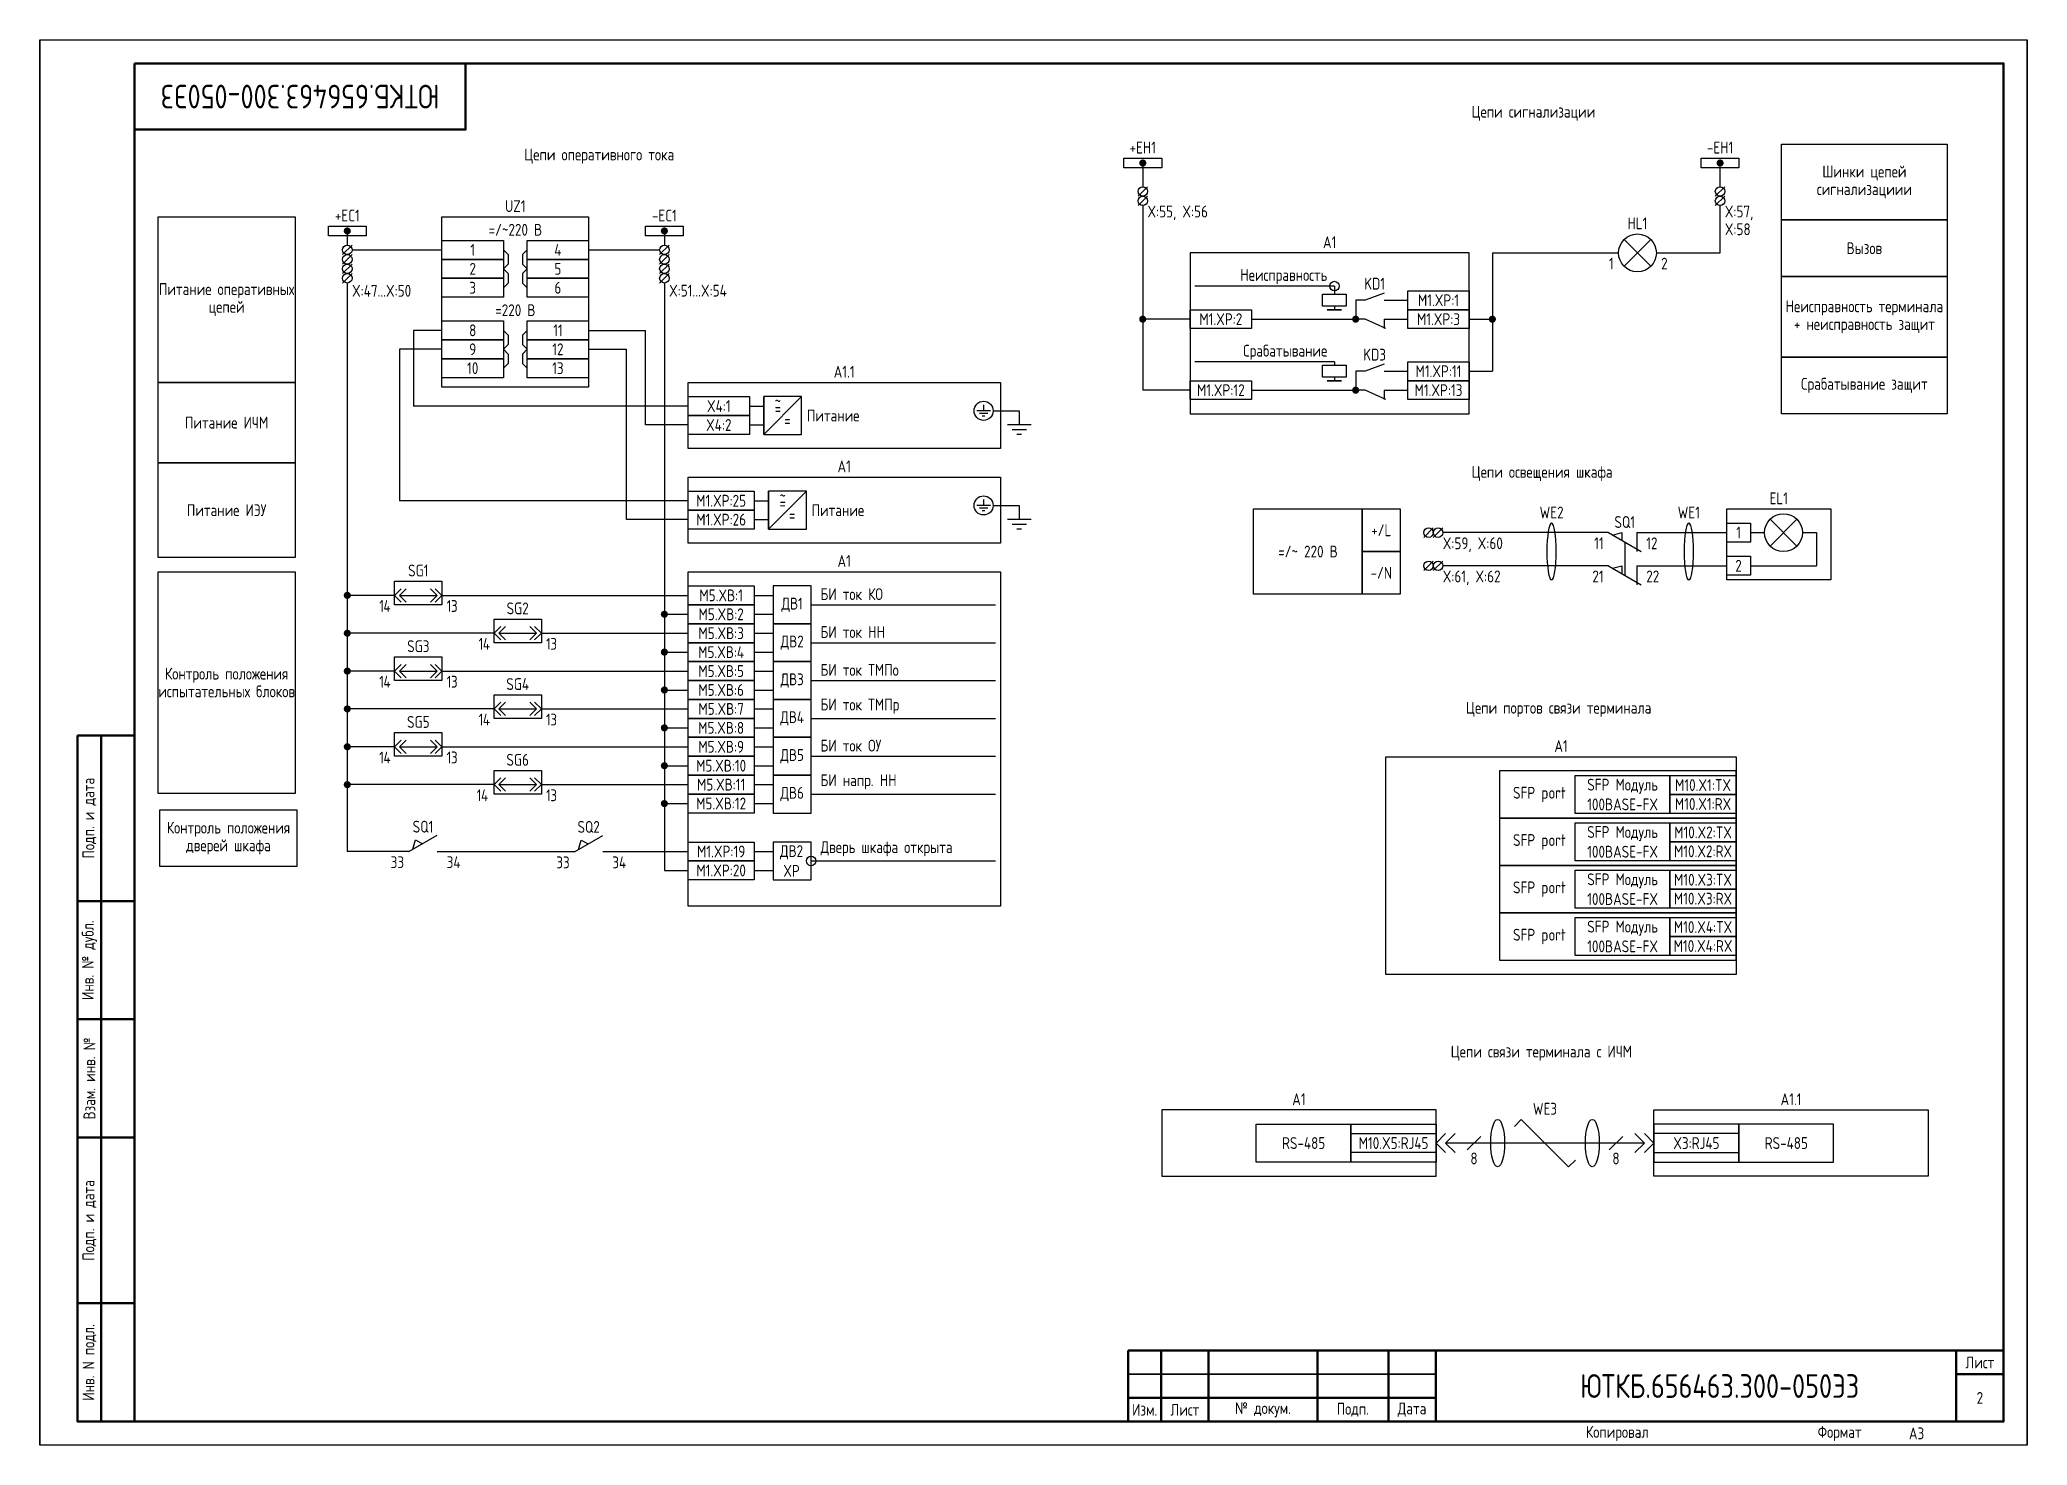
# Paper-space layout 'Лист2' of a CAD drawing. Header units: millimetres. Extents: x 266 to 501, y 22 to 188.
# The model-space entities are those that its viewports show. They can reach past a viewport. Long polylines and large blocks are cut down to what shows.
import ezdxf

# ---------------------------------------------------------------- set-up
doc = ezdxf.new("R2010")
doc.units = ezdxf.units.MM
doc.styles.add('Gost_type_A', font='GOST_A.TTF')

# ---------------------------------------------------------------- blocks, each defined once
blk = doc.blocks.new('Формат_А3')
blk.add_lwpolyline([(-420, 297), (0, 297), (0, 0), (-420, 0)], close=True)
at = {"lineweight": 50}
blk.add_lwpolyline([(-400, 292), (-5, 292), (-5, 5), (-400, 5)], close=True, dxfattribs=at)
blk = doc.blocks.new('POINT')
at = {"const_width": 0.75}
blk.add_lwpolyline([(-0.375, 0, 1), (0.375, 0, 1)], format="xyb", close=True, dxfattribs=at)
blk = doc.blocks.new('Шинка')
blk.add_lwpolyline([(-4, 1), (4, 1), (4, -1), (-4, -1)], close=True)
blk.add_blockref('POINT', (0, 0))
blk = doc.blocks.new('БИ_разъем')
for p, q in [((0, 0), (1.41, 1.41)), ((0, 0), (1.41, 1.41)), ((0, 0), (1.41, -1.41)), ((0, 0), (1.41, -1.41)), ((1, 0), (2.41, 1.41)), ((1, 0), (2.41, -1.41)), ((1, 0), (9, 0)), ((9, 0), (7.59, 1.41)), ((9, 0), (7.59, -1.41)), ((10, 0), (8.59, 1.41)), ((10, 0), (8.59, 1.41)), ((10, 0), (8.59, -1.41)), ((10, 0), (8.59, -1.41))]:
    blk.add_line(p, q)
blk = doc.blocks.new('Штамп угловой верхний')
at = {"lineweight": 50}
blk.add_lwpolyline([(0, 0), (70, 0), (70, -14), (0, -14)], close=True, dxfattribs=at)
blk = doc.blocks.new('Штамп левый нижний')
at = {"lineweight": 50}
for points in [[(-12, 145), (-7, 145), (-7, 110), (-12, 110)], [(-7, 145), (0, 145), (0, 110), (-7, 110)], [(-12, 110), (-7, 110), (-7, 85), (-12, 85)], [(-7, 110), (0, 110), (0, 85), (-7, 85)], [(-12, 85), (-7, 85), (-7, 60), (-12, 60)], [(-7, 85), (0, 85), (0, 60), (-7, 60)], [(-12, 60), (-7, 60), (-7, 25), (-12, 25)], [(-7, 60), (0, 60), (0, 25), (-7, 25)], [(-12, 25), (-7, 25), (-7, 0), (-12, 0)], [(-7, 25), (0, 25), (0, 0), (-7, 0)]]:
    blk.add_lwpolyline(points, close=True, dxfattribs=at)
at = {"char_height": 2.5, "attachment_point": 5, "rotation": 90, "style": 'Gost_type_A'}
for s, insert, width in [('Подп. и дата', (-9.5, 127.5), 35), ('Инв. № дубл.', (-9.5, 97.5), 25), ('Взам. инв. №', (-9.5, 72.5), 25), ('Подп. и дата', (-9.5, 42.5), 35), ('Инв. N подл.', (-9.5, 12.5), 25)]:
    blk.add_mtext(s, dxfattribs=dict(at, insert=insert, width=width))
blk = doc.blocks.new('Штамп малый нижний')
at = {"lineweight": 50}
for points in [[(-185, 15), (-178, 15), (-178, 5), (-185, 5)], [(-178, 15), (-168, 15), (-168, 5), (-178, 5)], [(-168, 15), (-145, 15), (-145, 5), (-168, 5)], [(-145, 15), (-130, 15), (-130, 5), (-145, 5)], [(-130, 15), (-120, 15), (-120, 5), (-130, 5)], [(-120, 15), (-10, 15), (-10, 0), (-120, 0)], [(-10, 15), (0, 15), (0, 10), (-10, 10)], [(-10, 10), (0, 10), (0, 0), (-10, 0)], [(-185, 5), (-178, 5), (-178, 0), (-185, 0)], [(-178, 5), (-168, 5), (-168, 0), (-178, 0)], [(-168, 5), (-145, 5), (-145, 0), (-168, 0)], [(-145, 5), (-130, 5), (-130, 0), (-145, 0)], [(-130, 5), (-120, 5), (-120, 0), (-130, 0)]]:
    blk.add_lwpolyline(points, close=True, dxfattribs=at)
for points in [[(-185, 15), (-178, 15), (-178, 10), (-185, 10)], [(-178, 15), (-168, 15), (-168, 10), (-178, 10)], [(-168, 15), (-145, 15), (-145, 10), (-168, 10)], [(-145, 15), (-130, 15), (-130, 10), (-145, 10)], [(-130, 15), (-120, 15), (-120, 10), (-130, 10)], [(-185, 10), (-178, 10), (-178, 5), (-185, 5)], [(-178, 10), (-168, 10), (-168, 5), (-178, 5)], [(-168, 10), (-145, 10), (-145, 5), (-168, 5)], [(-145, 10), (-130, 10), (-130, 5), (-145, 5)], [(-130, 10), (-120, 10), (-120, 5), (-130, 5)]]:
    blk.add_lwpolyline(points, close=True)
at = {"char_height": 2.5, "style": 'Gost_type_A'}
for s, insert, width, attachment_point in [('Лист', (-5, 12.5), 10, 5), ('Изм.', (-181.5, 2.5), 7, 5), ('Лист', (-173, 2.5), 10, 5), ('№ докум.', (-156.5, 2.5), 23, 5), ('Подп.', (-137.5, 2.5), 15, 5), ('Дата', (-125, 2.5), 10, 5), ('Копировал', (-75, -2.53), 13.1202, 6), ('Формат', (-30, -2.53), 13.1202, 6)]:
    blk.add_mtext(s, dxfattribs=dict(at, insert=insert, width=width, attachment_point=attachment_point))

msp = doc.modelspace()

# ---------------------------------------------------------------- linework, layer by layer
for p, q in [((653.09, 270.95), (653.09, 265.95)), ((775.09, 265.95), (775.09, 270.95)), ((654.09, 265.95), (652.09, 263.95)), ((776.09, 265.95), (774.09, 263.95)), ((654.09, 263.95), (652.09, 261.95)), ((653.09, 261.95), (653.09, 222.95)), ((776.09, 263.95), (774.09, 261.95)), ((775.09, 263.95), (775.09, 263.96)), ((775.09, 263.95), (775.09, 263.96)), ((775.09, 251.95), (775.09, 261.95)), ((485, 256.59), (485, 253.59)), ((552, 256.59), (552, 253.59)), ((486, 253.59), (484, 251.59)), ((486, 252.59), (505, 252.59)), ((536, 252.59), (551, 252.59)), ((553, 253.59), (551, 251.59)), ((754.81, 254.78), (760.46, 249.12)), ((760.46, 254.78), (754.81, 249.12)), ((486, 251.59), (484, 249.59)), ((486, 249.59), (484, 247.59)), ((553, 251.59), (551, 249.59)), ((553, 249.59), (551, 247.59)), ((726.97, 251.95), (738.9, 251.95)), ((726.97, 251.95), (726.97, 226.95)), ((738.9, 251.95), (753.63, 251.95)), ((761.63, 251.95), (775.09, 251.95)), ((486, 247.59), (484, 245.59)), ((485, 245.59), (485, 125.46)), ((553, 247.59), (551, 245.59)), ((552, 245.59), (552, 121.46)), ((693.59, 244.95), (664.09, 244.95)), ((693.59, 244.95), (693.59, 243.2)), ((693.59, 240.7), (693.59, 239.95)), ((505, 235.59), (499, 235.59)), ((499, 235.59), (499, 219.59)), ((536, 235.59), (548, 235.59)), ((548, 215.59), (548, 235.59)), ((663.09, 237.95), (653.09, 237.95)), ((704.09, 237.95), (704.09, 235.95)), ((722.09, 237.95), (726.97, 237.95)), ((496, 231.59), (496, 199.59)), ((505, 231.59), (496, 231.59)), ((536, 231.59), (544, 231.59)), ((544, 195.59), (544, 231.59)), ((693.59, 228.95), (664.09, 228.95)), ((693.59, 228.95), (693.59, 228.2)), ((722.09, 226.95), (726.97, 226.95)), ((663.09, 222.95), (653.09, 222.95)), ((693.59, 225.7), (693.59, 224.95)), ((704.09, 222.95), (704.09, 220.95)), ((557, 219.59), (499, 219.59)), ((573, 213.59), (573, 221.59)), ((573, 213.59), (581, 221.59)), ((621.48, 218.59), (627, 218.59)), ((557, 215.59), (548, 215.59)), ((557, 199.59), (496, 199.59)), ((574, 193.59), (574, 201.59)), ((574, 193.59), (582, 201.59)), ((621.48, 198.59), (627, 198.59)), ((557, 195.59), (544, 195.59)), ((714.49, 193.84), (712.49, 191.84)), ((716.49, 193.84), (714.49, 191.84)), ((785.66, 195.66), (791.32, 190.01)), ((791.32, 195.66), (785.66, 190.01)), ((751.49, 192.84), (716.5, 192.84)), ((751.49, 192.84), (758.41, 188.84)), ((752.35, 192.34), (754.35, 192.84)), ((754.35, 192.84), (754.35, 191.18)), ((757.49, 192.84), (757.49, 188.84)), ((757.49, 192.84), (776.49, 192.84)), ((781.49, 192.84), (784.49, 192.84)), ((792.49, 192.84), (795.49, 192.84)), ((795.49, 192.84), (795.49, 185.84)), ((714.49, 186.84), (712.49, 184.84)), ((716.49, 186.84), (714.49, 184.84)), ((751.49, 185.84), (716.5, 185.84)), ((751.49, 185.84), (758.41, 181.84)), ((752.35, 185.34), (754.35, 185.84)), ((754.35, 185.84), (754.35, 184.18)), ((757.49, 185.84), (757.49, 181.84)), ((757.49, 185.84), (776.49, 185.84)), ((781.49, 185.84), (795.49, 185.84)), ((495, 179.59), (485, 179.59)), ((505, 179.59), (557, 179.59)), ((571, 179.59), (575, 179.59)), ((583, 177.59), (622, 177.59)), ((552, 175.59), (557, 175.59)), ((571, 175.59), (575, 175.59)), ((516, 171.59), (485, 171.59)), ((526, 171.59), (557, 171.59)), ((571, 171.59), (575, 171.59)), ((583, 169.59), (622, 169.59)), ((552, 167.59), (557, 167.59)), ((571, 167.59), (575, 167.59)), ((495, 163.59), (485, 163.59)), ((505, 163.59), (557, 163.59)), ((571, 163.59), (575, 163.59)), ((583, 161.59), (622, 161.59)), ((516, 155.59), (485, 155.59)), ((526, 155.59), (557, 155.59)), ((552, 159.59), (557, 159.59)), ((571, 159.59), (575, 159.59)), ((571, 155.59), (575, 155.59)), ((552, 151.59), (557, 151.59)), ((571, 151.59), (575, 151.59)), ((583, 153.59), (622, 153.59)), ((495, 147.59), (485, 147.59)), ((505, 147.59), (557, 147.59)), ((571, 147.59), (575, 147.59)), ((552, 143.59), (557, 143.59)), ((571, 143.59), (575, 143.59)), ((583, 145.59), (622, 145.59)), ((516, 139.59), (485, 139.59)), ((526, 139.59), (557, 139.59)), ((571, 139.59), (575, 139.59)), ((552, 135.59), (557, 135.59)), ((571, 135.59), (575, 135.59)), ((583, 137.59), (622, 137.59)), ((498, 125.46), (504, 128.92)), ((498.86, 125.96), (499.43, 127.94)), ((499.43, 127.94), (500.87, 127.11)), ((533, 125.41), (539, 128.87)), ((533.86, 125.91), (534.43, 127.89)), ((534.43, 127.89), (535.87, 127.07)), ((498, 125.46), (485, 125.46)), ((533, 125.41), (504, 125.41)), ((539, 125.46), (557, 125.46)), ((571, 125.46), (575, 125.46)), ((583, 123.46), (622, 123.46)), ((552, 121.46), (557, 121.46)), ((552, 121.46), (557, 121.46)), ((571, 121.46), (575, 121.46)), ((731.63, 67.38), (733.09, 68.85)), ((733.09, 68.85), (743.09, 58.85)), ((715.09, 63.85), (717.09, 65.85)), ((715.09, 63.85), (717.09, 65.85)), ((715.09, 63.85), (717.09, 61.85)), ((715.09, 63.85), (717.09, 61.85)), ((717.09, 63.85), (719.09, 65.85)), ((717.09, 63.85), (719.09, 65.85)), ((759.09, 63.85), (717.09, 63.85)), ((717.09, 63.85), (719.09, 61.85)), ((717.09, 63.85), (719.09, 61.85)), ((724.51, 65.26), (721.68, 62.43)), ((754.51, 65.26), (751.68, 62.43)), ((759.09, 63.85), (757.09, 65.85)), ((759.09, 63.85), (757.09, 65.85)), ((759.09, 63.85), (757.09, 61.85)), ((759.09, 63.85), (757.09, 61.85)), ((761.09, 63.85), (759.09, 65.85)), ((761.09, 63.85), (759.09, 65.85)), ((761.09, 63.85), (759.09, 61.85)), ((761.09, 63.85), (759.09, 61.85)), ((743.09, 58.85), (744.51, 60.26))]:
    msp.add_line(p, q)
at = {"ltscale": 1.08}
for p, q in [((700.09, 241.95), (698.09, 241.95)), ((698.09, 241.95), (698.09, 237.95)), ((704.09, 241.95), (709.09, 241.95)), ((676.09, 237.95), (698.09, 237.95)), ((700.09, 237.95), (698.09, 237.95)), ((704.09, 237.95), (709.09, 237.95)), ((700.09, 226.95), (698.09, 226.95)), ((698.09, 226.95), (698.09, 222.95)), ((704.09, 226.95), (709.09, 226.95)), ((676.09, 222.95), (698.09, 222.95)), ((700.09, 222.95), (698.09, 222.95)), ((704.09, 222.95), (709.09, 222.95))]:
    msp.add_line(p, q, dxfattribs=at)
at = {"ltscale": 4.32}
for p, q in [((704.09, 243.45), (700.09, 241.95)), ((704.48, 235.95), (700.09, 237.95)), ((704.09, 228.45), (700.09, 226.95)), ((704.48, 220.95), (700.09, 222.95)), ((620.89, 218.59), (618.04, 218.59)), ((619.46, 219.88), (619.46, 218.59)), ((627, 218.59), (627, 215.59)), ((620.32, 218.02), (618.61, 218.02)), ((619.75, 217.45), (619.18, 217.45)), ((629.5, 215.59), (624.5, 215.59)), ((628.5, 214.59), (625.5, 214.59)), ((627.5, 213.59), (626.5, 213.59)), ((620.89, 198.59), (618.04, 198.59)), ((620.32, 198.02), (618.61, 198.02)), ((619.75, 197.45), (619.18, 197.45)), ((619.46, 199.88), (619.46, 198.59)), ((627, 198.59), (627, 195.59)), ((629.5, 195.59), (624.5, 195.59)), ((628.5, 194.59), (625.5, 194.59)), ((627.5, 193.59), (626.5, 193.59))]:
    msp.add_line(p, q, dxfattribs=at)
at = {"ltscale": 4}
for p, q in [((570, 219.59), (573, 219.59)), ((570, 215.59), (573, 215.59)), ((571, 199.59), (574, 199.59)), ((571, 195.59), (574, 195.59))]:
    msp.add_line(p, q, dxfattribs=at)
at = {"ltscale": 0.5}
msp.add_line((754.95, 190.84), (754.95, 183.84), dxfattribs=at)
for points in [[(823.09, 258.95), (788.09, 258.95), (788.09, 274.95), (823.09, 274.95)], [(473.98, 224.59), (445, 224.59), (445, 259.59), (473.98, 259.59)], [(505, 259.59), (536, 259.59), (536, 223.59), (505, 223.59)], [(823.09, 246.95), (788.09, 246.95), (788.09, 258.95), (823.09, 258.95)], [(505, 254.59), (518, 254.59), (518, 250.59), (505, 250.59)], [(523, 254.59), (536, 254.59), (536, 250.59), (523, 250.59)], [(505, 250.59), (518, 250.59), (518, 246.59), (505, 246.59)], [(523, 250.59), (536, 250.59), (536, 246.59), (523, 246.59)], [(663.09, 217.95), (722.09, 217.95), (722.09, 251.95), (663.09, 251.95)], [(505, 246.59), (518, 246.59), (518, 242.59), (505, 242.59)], [(523, 246.59), (536, 246.59), (536, 242.59), (523, 242.59)], [(709.09, 243.95), (722.09, 243.95), (722.09, 239.95), (709.09, 239.95)], [(823.09, 229.95), (788.09, 229.95), (788.09, 246.95), (823.09, 246.95)], [(663.09, 239.95), (676.09, 239.95), (676.09, 235.95), (663.09, 235.95)], [(696.09, 243.2), (696.09, 240.7), (691.09, 240.7), (691.09, 243.2)], [(695.09, 239.95), (692.09, 239.95)], [(709.09, 239.95), (722.09, 239.95), (722.09, 235.95), (709.09, 235.95)], [(505, 237.59), (518, 237.59), (518, 233.59), (505, 233.59)], [(523, 237.59), (536, 237.59), (536, 233.59), (523, 233.59)], [(505, 233.59), (518, 233.59), (518, 229.59), (505, 229.59)], [(523, 233.59), (536, 233.59), (536, 229.59), (523, 229.59)], [(505, 229.59), (518, 229.59), (518, 225.59), (505, 225.59)], [(523, 229.59), (536, 229.59), (536, 225.59), (523, 225.59)], [(696.09, 228.2), (696.09, 225.7), (691.09, 225.7), (691.09, 228.2)], [(709.09, 228.95), (722.09, 228.95), (722.09, 224.95), (709.09, 224.95)], [(823.09, 217.95), (788.09, 217.95), (788.09, 229.95), (823.09, 229.95)], [(473.98, 207.59), (445, 207.59), (445, 224.59), (473.98, 224.59)], [(557, 224.59), (623, 224.59), (623, 210.59), (557, 210.59)], [(663.09, 224.95), (676.09, 224.95), (676.09, 220.95), (663.09, 220.95)], [(695.09, 224.95), (692.09, 224.95)], [(709.09, 224.95), (722.09, 224.95), (722.09, 220.95), (709.09, 220.95)], [(557, 221.59), (570, 221.59), (570, 217.59), (557, 217.59)], [(557, 217.59), (570, 217.59), (570, 213.59), (557, 213.59)], [(473.99, 187.59), (445, 187.59), (445, 207.59), (473.99, 207.59)], [(557, 204.59), (623, 204.59), (623, 190.59), (557, 190.59)], [(557, 201.59), (571, 201.59), (571, 197.59), (557, 197.59)], [(557, 197.59), (571, 197.59), (571, 193.59), (557, 193.59)], [(699.49, 179.84), (676.49, 179.84), (676.49, 197.84), (699.49, 197.84)], [(707.49, 188.84), (699.49, 188.84), (699.49, 197.84), (707.49, 197.84)], [(776.49, 197.84), (798.49, 197.84), (798.49, 182.84), (776.49, 182.84)], [(776.49, 194.84), (781.49, 194.84), (781.49, 190.84), (776.49, 190.84)], [(707.49, 179.84), (699.49, 179.84), (699.49, 188.84), (707.49, 188.84)], [(776.49, 187.84), (781.49, 187.84), (781.49, 183.84), (776.49, 183.84)], [(474, 137.74), (445, 137.74), (445, 184.59), (474, 184.59)], [(495, 182.59), (505, 182.59), (505, 177.59), (495, 177.59)], [(557, 184.59), (623, 184.59), (623, 113.92), (557, 113.92)], [(557, 181.59), (571, 181.59), (571, 177.59), (557, 177.59)], [(557, 177.59), (571, 177.59), (571, 173.59), (557, 173.59)], [(516, 174.59), (526, 174.59), (526, 169.59), (516, 169.59)], [(557, 173.59), (571, 173.59), (571, 169.59), (557, 169.59)], [(557, 169.59), (571, 169.59), (571, 165.59), (557, 165.59)], [(495, 166.59), (505, 166.59), (505, 161.59), (495, 161.59)], [(557, 165.59), (571, 165.59), (571, 161.59), (557, 161.59)], [(557, 161.59), (571, 161.59), (571, 157.59), (557, 157.59)], [(516, 158.59), (526, 158.59), (526, 153.59), (516, 153.59)], [(557, 157.59), (571, 157.59), (571, 153.59), (557, 153.59)], [(557, 153.59), (571, 153.59), (571, 149.59), (557, 149.59)], [(495, 150.59), (505, 150.59), (505, 145.59), (495, 145.59)], [(557, 149.59), (571, 149.59), (571, 145.59), (557, 145.59)], [(557, 145.59), (571, 145.59), (571, 141.59), (557, 141.59)], [(704.49, 145.5), (778.49, 145.5), (778.49, 99.5), (704.49, 99.5)], [(516, 142.59), (526, 142.59), (526, 137.59), (516, 137.59)], [(557, 141.59), (571, 141.59), (571, 137.59), (557, 137.59)], [(728.49, 132.5), (778.49, 132.5), (778.49, 142.5), (728.49, 142.5)], [(744.49, 141.5), (764.49, 141.5), (764.49, 133.5), (744.49, 133.5)], [(764.49, 141.5), (778.49, 141.5), (778.49, 137.5), (764.49, 137.5)], [(557, 137.59), (571, 137.59), (571, 133.59), (557, 133.59)], [(764.49, 137.5), (778.49, 137.5), (778.49, 133.5), (764.49, 133.5)], [(474.35, 122.29), (445.38, 122.29), (445.38, 134.29), (474.35, 134.29)], [(728.49, 122.5), (778.49, 122.5), (778.49, 132.5), (728.49, 132.5)], [(744.49, 131.5), (764.49, 131.5), (764.49, 123.5), (744.49, 123.5)], [(764.49, 131.5), (778.49, 131.5), (778.49, 127.5), (764.49, 127.5)], [(557, 127.46), (571, 127.46), (571, 123.46), (557, 123.46)], [(557, 127.46), (571, 127.46), (571, 123.46), (557, 123.46)], [(764.49, 127.5), (778.49, 127.5), (778.49, 123.5), (764.49, 123.5)], [(557, 123.46), (571, 123.46), (571, 119.46), (557, 119.46)], [(728.49, 112.5), (778.49, 112.5), (778.49, 122.5), (728.49, 122.5)], [(744.49, 121.5), (764.49, 121.5), (764.49, 113.5), (744.49, 113.5)], [(764.49, 121.5), (778.49, 121.5), (778.49, 117.5), (764.49, 117.5)], [(764.49, 117.5), (778.49, 117.5), (778.49, 113.5), (764.49, 113.5)], [(728.49, 102.5), (778.49, 102.5), (778.49, 112.5), (728.49, 112.5)], [(744.49, 111.5), (764.49, 111.5), (764.49, 103.5), (744.49, 103.5)], [(764.49, 111.5), (778.49, 111.5), (778.49, 107.5), (764.49, 107.5)], [(764.49, 107.5), (778.49, 107.5), (778.49, 103.5), (764.49, 103.5)], [(657.09, 56.85), (715.09, 56.85), (715.09, 70.85), (657.09, 70.85)], [(677.09, 67.85), (697.09, 67.85), (697.09, 59.85), (677.09, 59.85)], [(697.09, 67.85), (715.09, 67.85), (715.09, 59.85), (697.09, 59.85)], [(819.09, 56.85), (761.09, 56.85), (761.09, 70.85), (819.09, 70.85)], [(779.09, 67.85), (761.09, 67.85), (761.09, 59.85), (779.09, 59.85)], [(799.09, 67.85), (779.09, 67.85), (779.09, 59.85), (799.09, 59.85)], [(697.09, 65.85), (715.09, 65.85), (715.09, 61.85), (697.09, 61.85)], [(779.09, 65.85), (761.09, 65.85), (761.09, 61.85), (779.09, 61.85)]]:
    msp.add_lwpolyline(points, close=True)
for points in [[(518, 252.59), (519, 251.59), (519, 249.59), (518, 248.59)], [(523, 252.59), (522, 251.59), (522, 249.59), (523, 248.59)], [(518, 248.59), (519, 247.59), (519, 245.59), (518, 244.59)], [(523, 248.59), (522, 247.59), (522, 245.59), (523, 244.59)], [(518, 235.59), (519, 234.59), (519, 232.59), (518, 231.59)], [(523, 235.59), (522, 234.59), (522, 232.59), (523, 231.59)], [(518, 231.59), (519, 230.59), (519, 228.59), (518, 227.59)], [(523, 231.59), (522, 230.59), (522, 228.59), (523, 227.59)]]:
    msp.add_lwpolyline(points)
at = {"ltscale": 4}
for points in [[(573, 213.59), (581, 213.59), (581, 221.59), (573, 221.59)], [(574, 193.59), (582, 193.59), (582, 201.59), (574, 201.59)], [(575, 173.59), (583, 173.59), (583, 181.59), (575, 181.59)], [(575, 165.59), (583, 165.59), (583, 173.59), (575, 173.59)], [(575, 157.59), (583, 157.59), (583, 165.59), (575, 165.59)], [(575, 149.59), (583, 149.59), (583, 157.59), (575, 157.59)], [(575, 141.59), (583, 141.59), (583, 149.59), (575, 149.59)], [(575, 133.59), (583, 133.59), (583, 141.59), (575, 141.59)], [(575, 119.46), (583, 119.46), (583, 127.46), (575, 127.46)]]:
    msp.add_lwpolyline(points, close=True, dxfattribs=at)
for centre, radius in [((653.09, 264.95), 1), ((775.09, 264.95), 1), ((653.09, 262.95), 1), ((775.09, 262.95), 1), ((485, 252.59), 1), ((552, 252.59), 1), ((757.63, 251.95), 4), ((485, 250.59), 1), ((485, 248.59), 1), ((552, 250.59), 1), ((552, 248.59), 1), ((485, 246.59), 1), ((552, 246.59), 1), ((693.59, 244.95), 1), ((619.46, 218.59), 2.02), ((619.46, 198.59), 2.02), ((713.49, 192.84), 1), ((715.49, 192.84), 1), ((788.49, 192.84), 4), ((713.49, 185.84), 1), ((715.49, 185.84), 1), ((583, 123.46), 1)]:
    msp.add_circle(centre, radius)
at = {"extrusion": (0, 0, -1)}
for centre in [(739.49, 188.84), (768.49, 188.84)]:
    msp.add_ellipse(centre, major_axis=(0, -6), ratio=0.166667, dxfattribs=at)
for centre in [(728.09, 63.85), (748.09, 63.85)]:
    msp.add_ellipse(centre, major_axis=(0, -5), ratio=0.293778)

# ---------------------------------------------------------------- block references
at = {"color": 1}
for name, p in [('Формат_А3', (420, 0)), ('Формат_А3', (840, 0)), ('Формат_А3', (1260, 0)), ('Штамп левый нижний', (440, 5)), ('Штамп малый нижний', (835, 5))]:
    msp.add_blockref(name, p, dxfattribs=at)
for name, p in [('Штамп угловой верхний', (440, 292)), ('Шинка', (653.09, 270.95)), ('Шинка', (775.09, 270.95)), ('Шинка', (485, 256.59)), ('Шинка', (552, 256.59)), ('POINT', (653.09, 237.95)), ('POINT', (698.09, 237.95)), ('POINT', (726.97, 237.95)), ('POINT', (698.09, 222.95)), ('БИ_разъем', (495, 179.59)), ('POINT', (485, 179.59)), ('POINT', (485, 171.59)), ('БИ_разъем', (516, 171.59)), ('POINT', (552, 175.59)), ('POINT', (552, 167.59)), ('POINT', (485, 163.59)), ('БИ_разъем', (495, 163.59)), ('POINT', (552, 159.59)), ('POINT', (485, 155.59)), ('БИ_разъем', (516, 155.59)), ('POINT', (552, 151.59)), ('POINT', (485, 147.59)), ('БИ_разъем', (495, 147.59)), ('POINT', (552, 143.59)), ('POINT', (485, 139.59)), ('БИ_разъем', (516, 139.59)), ('POINT', (552, 135.59))]:
    msp.add_blockref(name, p)

# ---------------------------------------------------------------- texts
at = {"insert": (475, 285), "char_height": 5, "width": 70, "attachment_point": 5, "rotation": 180, "style": 'Gost_type_A'}
msp.add_mtext('ЮТКБ.656463.300-050Э3', dxfattribs=at)
at = {"char_height": 2.5, "style": 'Gost_type_A'}
for s, insert, width, attachment_point, line_spacing_factor in [('Цепи сигнализации ', (735.65, 281.45), 197.5, 5, 0.9), ('Цепи оперативного тока', (538.25, 272.41), 197.5, 5, 0.9), ('Шинки цепей сигнализациии', (805.59, 266.95), 35, 5, 0.9), ('UZ1', (520.5, 260.59), 31, 8, 0.9), ('X:55, X:56', (654.09, 261.95), 16, 1, 0.9), ('X:57,\\PX:58', (776.09, 261.95), 16, 1, 0.9), ('=/~220 В', (520.5, 255.59), 31, 8, 0.9), ('A1', (692.59, 252.95), 59, 8, 0.9), ('Вызов', (805.59, 252.95), 35, 5, 0.9), ('Неисправность', (692.09, 246.95), 37, 6, 0.8), ('Питание оперативных цепей', (459.49, 242.09), 28.9833, 5, 0.9), ('X:47...X:50', (486, 245.2), 16, 1, 0.9), ('X:51...X:54', (553, 245.22), 16, 1, 0.9), ('=220 В', (520.5, 238.59), 31, 8, 0.9), ('Неисправность терминала + неисправность защит', (805.59, 238.45), 35, 5, 0.9), ('A1.1', (590, 225.59), 66, 8, 0.9), ('Срабатывание защит', (805.59, 223.95), 35, 5, 0.9), ('Питание ИЧМ', (459.49, 216.09), 28.9833, 5, 0.9), ('A1', (590, 205.59), 66, 8, 0.9), ('Цепи освещения шкафа', (737.49, 205.34), 122, 5, 0.9), ('Питание ИЭУ', (459.5, 197.59), 28.9936, 5, 0.9), ('EL1', (787.49, 198.84), 21.9942, 8, 0.9), ('+/L', (703.49, 193.34), 8, 5, 0.9), ('=/~ 220 В', (687.99, 188.84), 23, 5, 0.9), ('X:59, X:60', (716.49, 191.84), 17.9949, 1, 0.9), ('SG1', (500, 183.59), 10, 8, 0.9), ('A1', (590, 185.59), 66, 8, 0.9), ('-/N', (703.49, 184.34), 8, 5, 0.9), ('X:61, X:62', (716.49, 184.84), 17.9949, 1, 0.9), ('{\\T0.9;14}', (494, 178.59), 5, 3, 0.9), ('{\\T0.9;13}', (506, 178.59), 5, 1, 0.9), ('SG2', (521, 175.59), 10, 8, 0.9), ('SG3', (500, 167.59), 10, 8, 0.9), ('{\\T0.9;14}', (515, 170.59), 5, 3, 0.9), ('{\\T0.9;13}', (527, 170.59), 5, 1, 0.9), ('Контроль положения\\Pиспытательных блоков', (459.5, 161.17), 28.996, 5, 0.9), ('{\\T0.9;14}', (494, 162.59), 5, 3, 0.9), ('{\\T0.9;13}', (506, 162.59), 5, 1, 0.9), ('SG4', (521, 159.59), 10, 8, 0.9), ('Цепи портов связи терминала', (740.99, 155.5), 197, 5, 0.9), ('SG5', (500, 151.59), 10, 8, 0.9), ('{\\T0.9;14}', (515, 154.59), 5, 3, 0.9), ('{\\T0.9;13}', (527, 154.59), 5, 1, 0.9), ('A1', (741.49, 146.5), 74.0002, 8, 0.9), ('{\\T0.9;14}', (494, 146.59), 5, 3, 0.9), ('{\\T0.9;13}', (506, 146.59), 5, 1, 0.9), ('SG6', (521, 143.59), 10, 8, 0.9), ('{\\T0.9;14}', (514.62, 138.59), 5, 3, 0.9), ('{\\T0.9;13}', (527, 138.59), 5, 1, 0.9), ('Контроль положения\\Pдверей шкафа', (459.88, 128.29), 29.0042, 5, 0.9), ('Цепи связи терминала с ИЧМ', (737.34, 82.85), 197.5, 5, 0.9), ('A1', (686.09, 71.85), 58.0002, 8, 0.9), ('A1.1', (790.09, 71.85), 58.0002, 8, 0.9)]:
    msp.add_mtext(s, dxfattribs=dict(at, insert=insert, width=width, attachment_point=attachment_point, line_spacing_factor=line_spacing_factor))
at = {"style": 'Gost_type_A'}
for s, insert, char_height, width, attachment_point in [('+EH1', (653.09, 272.95), 2.5, 10, 8), ('-EH1', (775.09, 272.95), 2.5, 10, 8), ('+EC1', (485, 258.59), 2.5, 10, 8), ('-EC1', (552, 258.59), 2.5, 10, 8), ('HL1', (757.63, 256.95), 2.5, 14, 8), ('1', (511.5, 252.59), 2.5, 13, 5), ('4', (529.5, 252.59), 2.5, 13, 5), ('2', (511.5, 248.59), 2.5, 13, 5), ('5', (529.5, 248.59), 2.5, 13, 5), ('1', (752.63, 250.95), 2.5, 6, 3), ('2', (762.63, 250.95), 2.5, 6, 1), ('3', (511.5, 244.59), 2.5, 13, 5), ('6', (529.5, 244.59), 2.5, 13, 5), ('KD1', (702.09, 245.45), 2.5, 8, 5), ('M1.XP:1', (715.59, 241.95), 2.5, 13, 5), ('8', (511.5, 235.59), 2.5, 13, 5), ('11', (529.5, 235.59), 2.5, 13, 5), ('M1.XP:2', (669.59, 237.95), 2.5, 13, 5), ('M1.XP:3', (715.59, 237.95), 2.5, 13, 5), ('9', (511.5, 231.59), 2.5, 13, 5), ('12', (529.5, 231.59), 2.5, 13, 5), ('KD3', (702.09, 230.45), 2.5, 8, 5), ('10', (511.5, 227.59), 2.5, 13, 5), ('13', (529.5, 227.59), 2.5, 13, 5), ('M1.XP:11', (715.59, 226.95), 2.5, 13, 5), ('M1.XP:12', (669.59, 222.95), 2.5, 13, 5), ('M1.XP:13', (715.59, 222.95), 2.5, 13, 5), ('X4:1', (563.5, 219.59), 2.5, 13, 5), ('~', (576, 220.63), 2.5, 2.7, 5), ('=', (576, 219.13), 2.5, 6, 5), ('Питание', (587.67, 217.58), 2.5, 11.3452, 5), ('X4:2', (563.5, 215.59), 2.5, 13, 5), ('=', (578, 216.59), 2.5, 6, 5), ('M1.XP:25', (564, 199.59), 2.5, 13.9956, 5), ('~', (577, 200.63), 2.5, 2.7, 5), ('=', (577, 199.13), 2.5, 6, 5), ('Питание', (588.67, 197.58), 2.5, 11.3452, 5), ('WE2', (739.49, 195.84), 2.5, 10, 8), ('WE1', (768.49, 195.84), 2.5, 10, 8), ('M1.XP:26', (564, 195.59), 2.5, 13.9956, 5), ('=', (579, 196.59), 2.5, 6, 5), ('SQ1', (754.95, 193.84), 2.5, 10, 8), ('1', (778.99, 192.84), 2.5, 5, 5), ('11', (750.49, 191.84), 2.5, 6, 3), ('12', (759.49, 191.84), 2.5, 6, 1), ('21', (750.49, 184.84), 2.5, 6, 3), ('22', (759.49, 184.84), 2.5, 6, 1), ('2', (778.99, 185.84), 2.5, 5, 5), ('M5.XВ:1', (564, 179.59), 2.5, 14, 5), ('БИ ток КО', (585, 178.59), 2.5, 27.8465, 7), ('M5.XВ:2', (564, 175.59), 2.5, 14, 5), ('ДВ1', (579, 177.59), 2.5, 7.9998, 5), ('M5.XВ:3', (564, 171.59), 2.5, 14, 5), ('БИ ток НН', (585, 170.59), 2.5, 27.8465, 7), ('M5.XВ:4', (564, 167.59), 2.5, 14, 5), ('ДВ2', (579, 169.59), 2.5, 7.9998, 5), ('M5.XВ:5', (564, 163.59), 2.5, 14, 5), ('БИ ток ТМПо', (585, 162.59), 2.5, 31.722, 7), ('M5.XВ:6', (564, 159.59), 2.5, 14, 5), ('ДВ3', (579, 161.59), 2.5, 7.9998, 5), ('M5.XВ:7', (564, 155.59), 2.5, 14, 5), ('БИ ток ТМПр', (585, 154.59), 2.5, 35.3442, 7), ('M5.XВ:8', (564, 151.59), 2.5, 14, 5), ('ДВ4', (579, 153.59), 2.5, 7.9998, 5), ('M5.XВ:9', (564, 147.59), 2.5, 14, 5), ('ДВ5', (579, 145.59), 2.5, 7.9998, 5), ('БИ ток ОУ', (585, 146.59), 2.5, 33.6483, 7), ('M5.XВ:10', (564, 143.59), 2.5, 14, 5), ('M5.XВ:11', (564, 139.59), 2.5, 14, 5), ('ДВ6', (579, 137.59), 2.5, 7.9998, 5), ('БИ напр. НН', (585, 138.59), 2.5, 33.6483, 7), ('SFP port', (742.49, 137.5), 2.5, 20, 6), ('SFP Mодуль 100BASE-FX', (754.49, 137.5), 2.5, 19.9998, 5), ('M10.X1:TX', (771.49, 139.5), 2.5, 14, 5), ('M5.XВ:12', (564, 135.59), 2.5, 14, 5), ('M10.X1:RX', (771.49, 135.5), 2.5, 14, 5), ('SQ1', (501, 129.46), 2.5, 10, 8), ('SQ2', (536, 129.41), 2.5, 10, 8), ('SFP Mодуль 100BASE-FX', (754.49, 127.5), 2.5, 19.9998, 5), ('M10.X2:TX', (771.49, 129.5), 2.5, 14, 5), ('M1.XP:19', (564, 125.46), 2.5, 14, 5), ('ДВ2 XP', (578.88, 123.46), 2.5, 7.7588, 5), ('Дверь шкафа открыта', (585, 124.46), 2.5, 35.9749, 7), ('SFP port', (742.49, 127.5), 2.5, 20, 6), ('M10.X2:RX', (771.49, 125.5), 2.5, 14, 5), ('33', (497, 124.46), 2.5, 6, 3), ('34', (506, 124.46), 2.5, 6, 1), ('33', (532, 124.41), 2.5, 6, 3), ('34', (541, 124.41), 2.5, 6, 1), ('M1.XP:20', (564, 121.46), 2.5, 14, 5), ('SFP port', (742.49, 117.5), 2.5, 20, 6), ('SFP Mодуль 100BASE-FX', (754.49, 117.5), 2.5, 19.9998, 5), ('M10.X3:TX', (771.49, 119.5), 2.5, 14, 5), ('M10.X3:RX', (771.49, 115.5), 2.5, 14, 5), ('SFP Mодуль 100BASE-FX', (754.49, 107.5), 2.5, 19.9998, 5), ('M10.X4:TX', (771.49, 109.5), 2.5, 14, 5), ('SFP port', (742.49, 107.5), 2.5, 20, 6), ('M10.X4:RX', (771.49, 105.5), 2.5, 14, 5), ('WE3', (738.09, 69.85), 2.5, 20, 8), ('RS-485', (687.09, 63.85), 2.5, 19.9998, 5), ('M10.X5:RJ45', (706.09, 63.85), 2.5, 18.0002, 5), ('X3:RJ45', (770.09, 63.85), 2.5, 18.0002, 5), ('RS-485', (789.09, 63.85), 2.5, 19.9998, 5), ('8', (723.09, 61.85), 2.5, 20, 2), ('8', (753.09, 61.85), 2.5, 20, 2), ('ЮТКБ.656463.300-050Э3', (775, 12.5), 5, 120, 5), ('2', (830, 10), 2.5, 10, 5), ('A3', (815, 2.5), 2.5, 20, 4)]:
    msp.add_mtext(s, dxfattribs=dict(at, insert=insert, char_height=char_height, width=width, attachment_point=attachment_point))
at = {"color": 6, "insert": (692.09, 230.95), "char_height": 2.5, "width": 37, "attachment_point": 6, "line_spacing_factor": 0.8, "style": 'Gost_type_A'}
msp.add_mtext('Срабатывание', dxfattribs=at)

psp = doc.layouts.new('Лист2')

# ---------------------------------------------------------------- viewports
at = {"layer": '0'}
psp.add_viewport(center=(383.68, 105.01), size=(235.18, 166.3039), view_center_point=(630, 148.5), view_height=297, dxfattribs=at)

doc.saveas('drawing.dxf')
